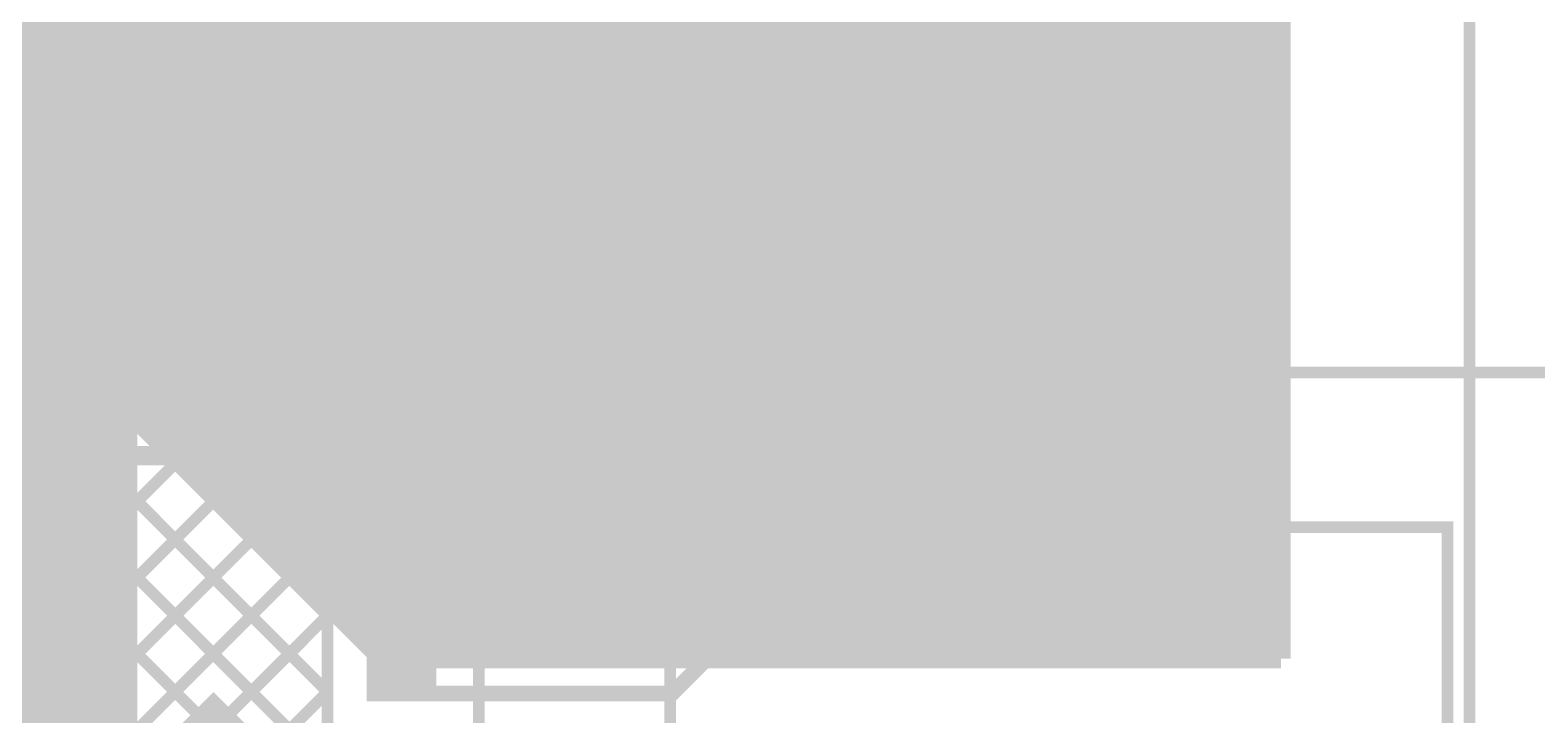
# Model space of a CAD drawing. Extents: x -20 to 155, y -92 to 168.
# Drawn here: x 19.51 to 39.3, y 13.11 to 22.1 of the extents above; entities that cross this region are included whole.
import ezdxf

# ---------------------------------------------------------------- set-up
doc = ezdxf.new("R2010")
doc.units = 0
doc.header["$MEASUREMENT"] = 0
doc.layers.get('0').update_dxf_attribs({"linetype": 'CONTINUOUS'})
for name, color, linetype in [('25-334-1_BOT', 7, 'CONTINUOUS'), ('25-334-1_DRD', 7, 'CONTINUOUS'), ('25-334-1_DRL', 2, 'CONTINUOUS'), ('25-334-1_IN1', 4, 'CONTINUOUS'), ('25-334-1_IN2', 3, 'CONTINUOUS'), ('25-334-1_SMB', 5, 'CONTINUOUS'), ('25-334-1_SMT', 10, 'CONTINUOUS'), ('25-334-1_SSB', 12, 'CONTINUOUS'), ('25-334-1_SST', 11, 'CONTINUOUS'), ('25-334-1_TOP', 13, 'CONTINUOUS'), ('THRUHOLE_TAP', 7, 'CONTINUOUS')]:
    doc.layers.add(name, color=color, linetype=linetype)

# ---------------------------------------------------------------- blocks, each defined once
blk = doc.blocks.new('SQUARE_10')
blk.add_solid([(1.905, 1.905), (1.905, -1.905), (-1.905, 1.905), (-1.905, -1.905)])
blk = doc.blocks.new('ROUND_33')
at = {"const_width": 0.7493}
blk.add_lwpolyline([(-0.37465, 0, 1), (0.37465, 0, 1)], format="xyb", close=True, dxfattribs=at)
blk = doc.blocks.new('ROUND_21')
at = {"const_width": 0.84963}
blk.add_lwpolyline([(-0.424814, 0, 1), (0.424814, 0, 1)], format="xyb", close=True, dxfattribs=at)
blk = doc.blocks.new('ROUND_32')
at = {"const_width": 0.35052}
blk.add_lwpolyline([(-0.17526, 0, 1), (0.17526, 0, 1)], format="xyb", close=True, dxfattribs=at)

msp = doc.modelspace()

# ---------------------------------------------------------------- linework, layer by layer
at = {"layer": '25-334-1_BOT', "const_width": 0.254}
for points in [[(133.731, 40.64), (70.104, 40.64), (68.58, 39.116), (59.944, 39.116), (59.944, 33.655), (29.845, 33.655), (29.845, 21.463), (24.511, 21.463), (24.511, 14.478), (25.146, 13.843)], [(29.9974, 33.655), (29.9974, 13.843)], [(30.226, 33.655), (30.226, 13.843)], [(30.4546, 33.655), (30.4546, 13.843)], [(30.6832, 33.655), (30.6832, 13.843)], [(30.9118, 33.655), (30.9118, 13.843)], [(31.1404, 33.655), (31.1404, 13.843)], [(31.369, 33.655), (31.369, 13.843)], [(31.5976, 33.655), (31.5976, 13.843)], [(31.8262, 33.655), (31.8262, 13.843)], [(32.0548, 33.655), (32.0548, 13.843)], [(32.2834, 33.655), (32.2834, 13.843)], [(32.512, 33.655), (32.512, 13.843)], [(32.7406, 33.655), (32.7406, 13.843)], [(32.9692, 33.655), (32.9692, 13.843)], [(33.1978, 33.655), (33.1978, 13.843)], [(33.4264, 33.655), (33.4264, 13.843)], [(33.655, 33.655), (33.655, 13.843)], [(33.8836, 33.655), (33.8836, 13.843)], [(34.1122, 33.655), (34.1122, 13.843)], [(34.3408, 33.655), (34.3408, 13.843)], [(34.5694, 33.655), (34.5694, 13.843)], [(34.798, 33.655), (34.798, 13.843)], [(35.0266, 33.655), (35.0266, 13.843)], [(35.2552, 33.655), (35.2552, 13.843)], [(35.4838, 33.655), (35.4838, 13.843)], [(35.7124, 33.655), (35.7124, 13.843)], [(35.941, 26.67), (35.941, 13.843)], [(35.941, 22.0726), (29.845, 22.0726)], [(35.941, 21.844), (29.845, 21.844)], [(24.7396, 21.463), (24.7396, 14.2494)], [(24.9682, 21.463), (24.9682, 14.0208)], [(25.1968, 21.463), (25.1968, 13.843)], [(25.4254, 21.463), (25.4254, 13.843)], [(25.654, 21.463), (25.654, 13.843)], [(25.8826, 21.463), (25.8826, 13.843)], [(26.1112, 21.463), (26.1112, 13.843)], [(26.3398, 21.463), (26.3398, 13.843)], [(26.5684, 21.463), (26.5684, 13.843)], [(26.797, 21.463), (26.797, 13.843)], [(27.0256, 21.463), (27.0256, 13.843)], [(27.2542, 21.463), (27.2542, 13.843)], [(27.4828, 21.463), (27.4828, 13.843)], [(27.7114, 21.463), (27.7114, 13.843)], [(27.94, 21.463), (27.94, 13.843)], [(28.1686, 21.463), (28.1686, 13.843)], [(28.3972, 21.463), (28.3972, 13.843)], [(28.6258, 21.463), (28.6258, 13.843)], [(28.8544, 21.463), (28.8544, 13.843)], [(29.083, 21.463), (29.083, 13.843)], [(29.3116, 21.463), (29.3116, 13.843)], [(29.5402, 21.463), (29.5402, 13.843)], [(29.7688, 21.463), (29.7688, 13.843)], [(35.941, 21.6154), (29.845, 21.6154)], [(35.941, 21.3868), (24.511, 21.3868)], [(35.941, 21.1582), (24.511, 21.1582)], [(35.941, 20.9296), (24.511, 20.9296)], [(35.941, 20.701), (24.511, 20.701)], [(35.941, 20.4724), (24.511, 20.4724)], [(35.941, 20.2438), (24.511, 20.2438)], [(35.941, 20.0152), (24.511, 20.0152)], [(35.941, 19.7866), (24.511, 19.7866)], [(35.941, 19.558), (24.511, 19.558)], [(35.941, 19.3294), (24.511, 19.3294)], [(35.941, 19.1008), (24.511, 19.1008)], [(35.941, 18.8722), (24.511, 18.8722)], [(35.941, 18.6436), (24.511, 18.6436)], [(35.941, 18.415), (24.511, 18.415)], [(35.941, 18.1864), (24.511, 18.1864)], [(35.941, 17.9578), (24.511, 17.9578)], [(35.941, 17.7292), (24.511, 17.7292)], [(35.941, 17.5006), (24.511, 17.5006)], [(35.941, 17.272), (24.511, 17.272)], [(35.941, 17.0434), (24.511, 17.0434)], [(35.941, 16.8148), (24.511, 16.8148)], [(35.941, 16.5862), (24.511, 16.5862)], [(35.941, 16.3576), (24.511, 16.3576)], [(35.941, 16.129), (24.511, 16.129)], [(35.941, 15.9004), (24.511, 15.9004)], [(35.941, 15.6718), (24.511, 15.6718)], [(35.941, 15.4432), (24.511, 15.4432)], [(35.941, 15.2146), (24.511, 15.2146)], [(35.941, 14.986), (24.511, 14.986)], [(35.941, 14.7574), (24.511, 14.7574)], [(35.941, 14.5288), (24.511, 14.5288)], [(35.941, 14.3002), (24.6888, 14.3002)], [(35.941, 14.0716), (24.9174, 14.0716)], [(35.941, 13.843), (25.146, 13.843)]]:
    msp.add_lwpolyline(points, dxfattribs=at)
at = {"layer": '25-334-1_DRD', "const_width": 0.254}
for points in [[(25.146, 20.955), (24.765, 20.574)], [(25.654, 20.955), (25.146, 20.955)], [(26.035, 20.574), (25.654, 20.955)], [(27.686, 20.955), (27.305, 20.574)], [(28.194, 20.955), (27.686, 20.955)], [(28.575, 20.574), (28.194, 20.955)], [(30.226, 20.955), (29.845, 20.574)], [(30.734, 20.955), (30.226, 20.955)], [(31.115, 20.574), (30.734, 20.955)], [(32.766, 20.955), (32.385, 20.574)], [(33.274, 20.955), (32.766, 20.955)], [(33.655, 20.574), (33.274, 20.955)], [(24.765, 20.574), (24.765, 20.066)], [(26.035, 20.066), (26.035, 20.574)], [(27.305, 20.574), (27.305, 20.066)], [(28.575, 20.066), (28.575, 20.574)], [(29.845, 20.574), (29.845, 20.066)], [(31.115, 20.066), (31.115, 20.574)], [(32.385, 20.574), (32.385, 20.066)], [(33.655, 20.066), (33.655, 20.574)], [(24.765, 20.066), (25.146, 19.685)], [(25.654, 19.685), (26.035, 20.066)], [(27.305, 20.066), (27.686, 19.685)], [(28.194, 19.685), (28.575, 20.066)], [(29.845, 20.066), (30.226, 19.685)], [(30.734, 19.685), (31.115, 20.066)], [(32.385, 20.066), (32.766, 19.685)], [(33.274, 19.685), (33.655, 20.066)], [(25.146, 19.685), (25.654, 19.685)], [(27.686, 19.685), (28.194, 19.685)], [(30.226, 19.685), (30.734, 19.685)], [(32.766, 19.685), (33.274, 19.685)], [(30.226, 18.415), (29.845, 18.034)], [(30.734, 18.415), (30.226, 18.415)], [(31.115, 18.034), (30.734, 18.415)], [(32.766, 18.415), (32.385, 18.034)], [(33.274, 18.415), (32.766, 18.415)], [(33.655, 18.034), (33.274, 18.415)], [(29.845, 18.034), (29.845, 17.526)], [(31.115, 17.526), (31.115, 18.034)], [(32.385, 18.034), (32.385, 17.526)], [(33.655, 17.526), (33.655, 18.034)], [(29.845, 17.526), (30.226, 17.145)], [(30.734, 17.145), (31.115, 17.526)], [(32.385, 17.526), (32.766, 17.145)], [(33.274, 17.145), (33.655, 17.526)], [(30.226, 17.145), (30.734, 17.145)], [(32.766, 17.145), (33.274, 17.145)], [(26.035, 15.8496), (26.67, 16.4846)], [(26.035, 16.3576), (26.035, 15.8496)], [(26.67, 15.7226), (26.035, 16.3576)], [(26.67, 16.4846), (27.305, 15.8496)], [(27.305, 16.3576), (26.67, 15.7226)], [(27.305, 15.8496), (27.305, 16.3576)], [(30.226, 15.875), (29.845, 15.494)], [(30.734, 15.875), (30.226, 15.875)], [(31.115, 15.494), (30.734, 15.875)], [(32.766, 15.875), (32.385, 15.494)], [(33.274, 15.875), (32.766, 15.875)], [(33.655, 15.494), (33.274, 15.875)], [(29.845, 15.494), (29.845, 14.986)], [(31.115, 14.986), (31.115, 15.494)], [(32.385, 15.494), (32.385, 14.986)], [(33.655, 14.986), (33.655, 15.494)], [(29.845, 14.986), (30.226, 14.605)], [(30.734, 14.605), (31.115, 14.986)], [(32.385, 14.986), (32.766, 14.605)], [(33.274, 14.605), (33.655, 14.986)], [(30.226, 14.605), (30.734, 14.605)], [(32.766, 14.605), (33.274, 14.605)]]:
    msp.add_lwpolyline(points, dxfattribs=at)
at = {"layer": '25-334-1_DRL', "const_width": 1.99898}
msp.add_lwpolyline([(53.34, 8.255), (25.654, 8.255), (21.209, 12.7)], dxfattribs=at)
at = {"layer": '25-334-1_IN1', "const_width": 0.254}
for points in [[(19.558, 50.292), (19.558, 18.415)], [(19.7866, 50.292), (19.7866, 18.1864)], [(20.0152, 50.292), (20.0152, 17.9578)], [(20.2438, 50.292), (20.2438, 17.7292)], [(20.4724, 50.292), (20.4724, 17.5006)], [(20.701, 50.292), (20.701, 17.272)], [(20.9296, 50.292), (20.9296, 17.0434)], [(21.1582, 50.292), (21.1582, 16.8148)], [(21.3868, 50.292), (21.3868, 16.5862)], [(21.6154, 50.292), (21.6154, 16.3576)], [(21.844, 50.292), (21.844, 16.129)], [(22.0726, 50.292), (22.0726, 15.9004)], [(22.3012, 50.292), (22.3012, 15.6718)], [(22.5298, 50.292), (22.5298, 15.4432)], [(22.7584, 50.292), (22.7584, 15.2146)], [(22.987, 33.655), (22.987, 14.986)], [(23.2156, 33.655), (23.2156, 14.7574)], [(23.4442, 33.655), (23.4442, 14.5288)], [(23.6728, 33.655), (23.6728, 14.3002)], [(23.9014, 33.655), (23.9014, 14.0716)], [(24.13, 33.655), (24.13, 13.843)], [(24.3586, 33.655), (24.3586, 13.843)], [(28.9306, 33.655), (28.9306, 13.843)], [(29.1592, 33.655), (29.1592, 13.843)], [(29.3878, 33.655), (29.3878, 13.843)], [(29.6164, 33.655), (29.6164, 13.843)], [(29.845, 33.655), (29.845, 13.843)], [(30.0736, 33.655), (30.0736, 13.843)], [(30.3022, 33.655), (30.3022, 13.843)], [(30.5308, 33.655), (30.5308, 13.843)], [(30.7594, 33.655), (30.7594, 13.843)], [(30.988, 33.655), (30.988, 13.843)], [(31.2166, 33.655), (31.2166, 13.843)], [(31.4452, 33.655), (31.4452, 13.843)], [(31.6738, 33.655), (31.6738, 13.843)], [(31.9024, 33.655), (31.9024, 13.843)], [(32.131, 33.655), (32.131, 13.843)], [(32.3596, 33.655), (32.3596, 13.843)], [(32.5882, 33.655), (32.5882, 13.843)], [(32.8168, 33.655), (32.8168, 13.843)], [(33.0454, 33.655), (33.0454, 13.843)], [(33.274, 33.655), (33.274, 13.843)], [(33.5026, 33.655), (33.5026, 13.843)], [(33.7312, 33.655), (33.7312, 13.843)], [(33.9598, 33.655), (33.9598, 13.843)], [(34.1884, 33.655), (34.1884, 13.843)], [(34.417, 33.655), (34.417, 13.843)], [(34.6456, 33.655), (34.6456, 13.843)], [(34.8742, 33.655), (34.8742, 13.843)], [(35.1028, 33.655), (35.1028, 13.843)], [(35.3314, 33.655), (35.3314, 13.843)], [(35.56, 33.655), (35.56, 13.843)], [(35.7886, 33.655), (35.7886, 13.843)], [(8.128, 29.845), (24.13, 13.843)], [(35.941, 26.67), (35.941, 13.843)], [(24.5872, 24.8412), (24.5872, 13.843)], [(24.8158, 24.8412), (24.8158, 13.843)], [(25.0444, 24.8412), (25.0444, 13.843)], [(25.273, 24.8412), (25.273, 13.843)], [(25.5016, 24.8412), (25.5016, 13.843)], [(25.7302, 24.8412), (25.7302, 13.843)], [(25.9588, 24.8412), (25.9588, 13.843)], [(26.1874, 24.8412), (26.1874, 13.843)], [(26.416, 24.8412), (26.416, 13.843)], [(26.6446, 24.8412), (26.6446, 13.843)], [(26.8732, 24.8412), (26.8732, 13.843)], [(27.1018, 24.8412), (27.1018, 13.843)], [(27.3304, 24.8412), (27.3304, 13.843)], [(27.559, 24.8412), (27.559, 13.843)], [(27.7876, 24.8412), (27.7876, 13.843)], [(28.0162, 24.8412), (28.0162, 13.843)], [(28.2448, 24.8412), (28.2448, 13.843)], [(28.4734, 24.8412), (28.4734, 13.843)], [(28.702, 24.8412), (28.702, 13.843)], [(35.941, 22.0726), (15.9004, 22.0726)], [(35.941, 21.844), (16.129, 21.844)], [(35.941, 21.6154), (16.3576, 21.6154)], [(35.941, 21.3868), (16.5862, 21.3868)], [(35.941, 21.1582), (16.8148, 21.1582)], [(35.941, 20.9296), (17.0434, 20.9296)], [(35.941, 20.701), (17.272, 20.701)], [(35.941, 20.4724), (17.5006, 20.4724)], [(35.941, 20.2438), (17.7292, 20.2438)], [(35.941, 20.0152), (17.9578, 20.0152)], [(35.941, 19.7866), (18.1864, 19.7866)], [(35.941, 19.558), (18.415, 19.558)], [(35.941, 19.3294), (18.6436, 19.3294)], [(35.941, 19.1008), (18.8722, 19.1008)], [(35.941, 18.8722), (19.1008, 18.8722)], [(35.941, 18.6436), (19.3294, 18.6436)], [(35.941, 18.415), (19.558, 18.415)], [(35.941, 18.1864), (19.7866, 18.1864)], [(35.941, 17.9578), (20.0152, 17.9578)], [(35.941, 17.7292), (20.2438, 17.7292)], [(35.941, 17.5006), (20.4724, 17.5006)], [(35.941, 17.272), (20.701, 17.272)], [(35.941, 17.0434), (20.9296, 17.0434)], [(35.941, 16.8148), (21.1582, 16.8148)], [(35.941, 16.5862), (21.3868, 16.5862)], [(35.941, 16.3576), (21.6154, 16.3576)], [(35.941, 16.129), (21.844, 16.129)], [(35.941, 15.9004), (22.0726, 15.9004)], [(35.941, 15.6718), (22.3012, 15.6718)], [(35.941, 15.4432), (22.5298, 15.4432)], [(35.941, 15.2146), (22.7584, 15.2146)], [(35.941, 14.986), (22.987, 14.986)], [(35.941, 14.7574), (23.2156, 14.7574)], [(35.941, 14.5288), (23.4442, 14.5288)], [(35.941, 14.3002), (23.6728, 14.3002)], [(35.941, 14.0716), (23.9014, 14.0716)], [(35.814, 13.843), (24.13, 13.843)], [(35.941, 13.843), (35.814, 13.843)]]:
    msp.add_lwpolyline(points, dxfattribs=at)
at = {"layer": '25-334-1_IN2', "const_width": 0.254}
for points in [[(19.558, 50.292), (19.558, 19.177)], [(19.7866, 50.292), (19.7866, 18.9484)], [(20.0152, 50.292), (20.0152, 18.7198)], [(20.2438, 50.292), (20.2438, 18.4912)], [(20.4724, 50.292), (20.4724, 18.2626)], [(20.701, 50.292), (20.701, 18.034)], [(20.9296, 50.292), (20.9296, 17.8054)], [(21.1582, 50.292), (21.1582, 17.5768)], [(21.3868, 50.292), (21.3868, 17.3482)], [(21.6154, 50.292), (21.6154, 17.1196)], [(21.844, 50.292), (21.844, 16.891)], [(22.0726, 50.292), (22.0726, 16.6624)], [(22.3012, 50.292), (22.3012, 16.4338)], [(22.5298, 33.655), (22.5298, 16.2052)], [(22.7584, 33.655), (22.7584, 15.9766)], [(22.987, 33.655), (22.987, 15.748)], [(23.2156, 33.655), (23.2156, 15.5194)], [(23.4442, 33.655), (23.4442, 15.2908)], [(23.6728, 33.655), (23.6728, 15.0622)], [(23.9014, 33.655), (23.9014, 14.8336)], [(24.13, 33.655), (24.13, 14.605)], [(24.3586, 33.655), (24.3586, 14.3764)], [(28.9306, 33.655), (28.9306, 13.843)], [(29.1592, 33.655), (29.1592, 13.843)], [(29.3878, 33.655), (29.3878, 13.843)], [(29.6164, 33.655), (29.6164, 13.843)], [(29.845, 33.655), (29.845, 13.843)], [(30.0736, 33.655), (30.0736, 13.843)], [(30.3022, 33.655), (30.3022, 13.843)], [(30.5308, 33.655), (30.5308, 13.843)], [(30.7594, 33.655), (30.7594, 13.843)], [(30.988, 33.655), (30.988, 13.843)], [(31.2166, 33.655), (31.2166, 13.843)], [(31.4452, 33.655), (31.4452, 13.843)], [(31.6738, 33.655), (31.6738, 13.843)], [(31.9024, 33.655), (31.9024, 13.843)], [(32.131, 33.655), (32.131, 13.843)], [(32.3596, 33.655), (32.3596, 13.843)], [(32.5882, 33.655), (32.5882, 13.843)], [(32.8168, 33.655), (32.8168, 13.843)], [(33.0454, 33.655), (33.0454, 13.843)], [(33.274, 33.655), (33.274, 13.843)], [(33.5026, 33.655), (33.5026, 13.843)], [(33.7312, 33.655), (33.7312, 13.843)], [(33.9598, 33.655), (33.9598, 13.843)], [(34.1884, 33.655), (34.1884, 13.843)], [(34.417, 33.655), (34.417, 13.843)], [(34.6456, 33.655), (34.6456, 13.843)], [(34.8742, 33.655), (34.8742, 13.843)], [(35.1028, 33.655), (35.1028, 13.843)], [(35.3314, 33.655), (35.3314, 13.843)], [(35.56, 33.655), (35.56, 13.843)], [(35.7886, 33.655), (35.7886, 13.843)], [(8.128, 30.607), (24.892, 13.843)], [(35.941, 26.67), (35.941, 13.843)], [(24.5872, 24.8412), (24.5872, 14.1478)], [(24.8158, 24.8412), (24.8158, 13.9192)], [(25.0444, 24.8412), (25.0444, 13.843)], [(25.273, 24.8412), (25.273, 13.843)], [(25.5016, 24.8412), (25.5016, 13.843)], [(25.7302, 24.8412), (25.7302, 13.843)], [(25.9588, 24.8412), (25.9588, 13.843)], [(26.1874, 24.8412), (26.1874, 13.843)], [(26.416, 24.8412), (26.416, 13.843)], [(26.6446, 24.8412), (26.6446, 13.843)], [(26.8732, 24.8412), (26.8732, 13.843)], [(27.1018, 24.8412), (27.1018, 13.843)], [(27.3304, 24.8412), (27.3304, 13.843)], [(27.559, 24.8412), (27.559, 13.843)], [(27.7876, 24.8412), (27.7876, 13.843)], [(28.0162, 24.8412), (28.0162, 13.843)], [(28.2448, 24.8412), (28.2448, 13.843)], [(28.4734, 24.8412), (28.4734, 13.843)], [(28.702, 24.8412), (28.702, 13.843)], [(35.941, 22.0726), (16.6624, 22.0726)], [(35.941, 21.844), (16.891, 21.844)], [(35.941, 21.6154), (17.1196, 21.6154)], [(35.941, 21.3868), (17.3482, 21.3868)], [(35.941, 21.1582), (17.5768, 21.1582)], [(35.941, 20.9296), (17.8054, 20.9296)], [(35.941, 20.701), (18.034, 20.701)], [(35.941, 20.4724), (18.2626, 20.4724)], [(35.941, 20.2438), (18.4912, 20.2438)], [(35.941, 20.0152), (18.7198, 20.0152)], [(35.941, 19.7866), (18.9484, 19.7866)], [(35.941, 19.558), (19.177, 19.558)], [(35.941, 19.3294), (19.4056, 19.3294)], [(35.941, 19.1008), (19.6342, 19.1008)], [(35.941, 18.8722), (19.8628, 18.8722)], [(35.941, 18.6436), (20.0914, 18.6436)], [(35.941, 18.415), (20.32, 18.415)], [(35.941, 18.1864), (20.5486, 18.1864)], [(35.941, 17.9578), (20.7772, 17.9578)], [(35.941, 17.7292), (21.0058, 17.7292)], [(35.941, 17.5006), (21.2344, 17.5006)], [(35.941, 17.272), (21.463, 17.272)], [(35.941, 17.0434), (21.6916, 17.0434)], [(35.941, 16.8148), (21.9202, 16.8148)], [(35.941, 16.5862), (22.1488, 16.5862)], [(35.941, 16.3576), (22.3774, 16.3576)], [(35.941, 16.129), (22.606, 16.129)], [(35.941, 15.9004), (22.8346, 15.9004)], [(35.941, 15.6718), (23.0632, 15.6718)], [(35.941, 15.4432), (23.2918, 15.4432)], [(35.941, 15.2146), (23.5204, 15.2146)], [(35.941, 14.986), (23.749, 14.986)], [(35.941, 14.7574), (23.9776, 14.7574)], [(35.941, 14.5288), (24.2062, 14.5288)], [(35.941, 14.3002), (24.4348, 14.3002)], [(35.941, 14.0716), (24.6634, 14.0716)], [(35.941, 13.843), (24.892, 13.843)]]:
    msp.add_lwpolyline(points, dxfattribs=at)
at = {"layer": '25-334-1_SMB', "const_width": 4.99872}
msp.add_lwpolyline([(69.85, 30.226), (33.02, 30.226), (33.02, 16.764), (27.813, 16.764)], dxfattribs=at)
at = {"layer": '25-334-1_SMT', "const_width": 4.99872}
msp.add_lwpolyline([(18.415, 163.703), (18.415, -1.651)], dxfattribs=at)
at = {"layer": '25-334-1_SSB', "const_width": 0.1524}
for points in [[(25.4, -0.9398), (27.9146, -0.9398), (27.9146, -3.9878), (25.4, -3.9878), (25.4, -0.9398), (25.4, 17.6022), (53.34, 17.6022), (53.34, -0.9398), (50.8254, -0.9398), (50.8254, -3.9878), (53.34, -3.9878), (53.34, -0.9398)], [(27.9146, -0.9398), (27.9146, 15.5702), (38.1254, 15.5702), (38.1254, -0.9398)]]:
    msp.add_lwpolyline(points, dxfattribs=at)
at = {"layer": '25-334-1_SST'}
for points, const_width in [([(-1.58496, 4.40944), (38.41496, 4.40944), (38.41496, 79.41056), (-1.58496, 79.41056), (-1.58496, 4.40944)], 0.1524), ([(23.41372, 79.41056), (23.41372, 4.40944), (13.41374, 4.40944)], 0.1524), ([(13.41374, 31.4071), (23.41372, 21.40712)], 0.1524), ([(13.41374, 30.40634), (23.41372, 20.40636)], 0.1524), ([(24.0284, 28.702), (24.0284, 29.7942), (27.94, 29.7942), (29.3116, 28.4226), (29.3116, 14.7574), (27.94, 13.3858), (24.0284, 13.3858), (24.0284, 28.702)], 0.2032), ([(24.22144, 29.7942), (24.22144, 13.3858)], 0.2032), ([(24.40432, 29.7942), (24.40432, 13.3858)], 0.2032), ([(24.5872, 29.7942), (24.5872, 13.3858)], 0.2032), ([(24.7396, 29.7942), (24.7396, 13.3858)], 0.2032), ([(24.0284, 29.7688), (24.0538, 13.3858)], 0.2032), ([(13.41374, 29.40812), (23.41372, 19.40814)], 0.1524), ([(13.41374, 28.40736), (23.41372, 18.40738)], 0.1524), ([(13.41374, 27.4066), (23.41372, 17.40662)], 0.1524), ([(13.41374, 26.40838), (23.41372, 16.4084)], 0.1524), ([(13.41374, 25.40762), (23.41372, 15.40764)], 0.1524), ([(23.41372, 25.40762), (13.41374, 15.40764)], 0.1524), ([(23.41372, 24.4094), (13.41374, 14.40942)], 0.1524), ([(13.41374, 24.40686), (23.41372, 14.40688)], 0.1524), ([(13.41374, 23.40864), (23.41372, 13.40866)], 0.1524), ([(23.41372, 23.40864), (13.41374, 13.40866)], 0.1524), ([(13.41374, 22.40788), (23.41372, 12.4079)], 0.1524), ([(23.41372, 22.40788), (13.41374, 12.4079)], 0.1524), ([(24.7396, 22.1742), (24.03856, 22.1742)], 0.2032), ([(24.7396, 21.99132), (24.0411, 21.99132)], 0.2032), ([(24.7396, 21.80844), (24.0411, 21.80844)], 0.2032), ([(24.7396, 21.62556), (24.0411, 21.62556)], 0.2032), ([(23.41372, 21.40966), (13.41374, 11.40968)], 0.1524), ([(13.41374, 21.40712), (23.41372, 11.40714)], 0.1524), ([(24.7396, 21.44268), (24.0411, 21.44268)], 0.2032), ([(24.7396, 21.2598), (24.0411, 21.2598)], 0.2032), ([(24.7396, 21.07692), (24.0411, 21.07692)], 0.2032), ([(24.7396, 20.89404), (24.0411, 20.89404)], 0.2032), ([(24.7396, 20.71116), (24.0411, 20.71116)], 0.2032), ([(24.7396, 20.52828), (24.0411, 20.52828)], 0.2032), ([(13.41374, 20.4089), (23.41372, 10.40892)], 0.1524), ([(23.41372, 20.4089), (13.41374, 10.40892)], 0.1524), ([(24.7396, 20.3454), (24.04364, 20.3454)], 0.2032), ([(24.7396, 20.16252), (24.04364, 20.16252)], 0.2032), ([(24.7396, 19.97964), (24.04364, 19.97964)], 0.2032), ([(24.7396, 19.79676), (24.04364, 19.79676)], 0.2032), ([(24.7396, 19.61388), (24.04364, 19.61388)], 0.2032), ([(13.41374, 19.40814), (23.41372, 9.40816)], 0.1524), ([(23.41372, 19.40814), (13.41374, 9.40816)], 0.1524), ([(24.7396, 19.431), (24.04364, 19.431)], 0.2032), ([(24.7396, 19.24812), (24.04364, 19.24812)], 0.2032), ([(24.7396, 19.06524), (24.04364, 19.06524)], 0.2032), ([(24.7396, 18.88236), (24.04364, 18.88236)], 0.2032), ([(24.7396, 18.69948), (24.04618, 18.69948)], 0.2032), ([(24.7396, 18.5166), (24.04618, 18.5166)], 0.2032), ([(23.41372, 18.40992), (13.41374, 8.40994)], 0.1524), ([(24.7396, 18.33372), (24.04618, 18.33372)], 0.2032), ([(24.7396, 18.15084), (24.04618, 18.15084)], 0.2032), ([(24.7396, 17.96796), (24.04618, 17.96796)], 0.2032), ([(24.7396, 17.78508), (24.04618, 17.78508)], 0.2032), ([(24.7396, 17.6022), (24.04618, 17.6022)], 0.2032), ([(23.41372, 17.40916), (13.41374, 7.40918)], 0.1524), ([(24.7396, 17.41932), (24.04618, 17.41932)], 0.2032), ([(24.7396, 17.23644), (24.04618, 17.23644)], 0.2032), ([(24.7396, 17.05356), (24.04872, 17.05356)], 0.2032), ([(24.7396, 16.87068), (24.04872, 16.87068)], 0.2032), ([(13.462, 16.51), (23.495, 16.51)], 0.254), ([(24.7396, 16.6878), (24.04872, 16.6878)], 0.2032), ([(23.41372, 16.4084), (13.41374, 6.40842)], 0.1524), ([(24.7396, 16.50492), (24.04872, 16.50492)], 0.2032), ([(24.7396, 16.32204), (24.04872, 16.32204)], 0.2032), ([(24.7396, 16.13916), (24.04872, 16.13916)], 0.2032), ([(24.7396, 15.95628), (24.04872, 15.95628)], 0.2032), ([(24.7396, 15.7734), (24.04872, 15.7734)], 0.2032), ([(24.7396, 15.59052), (24.04872, 15.59052)], 0.2032), ([(23.41372, 15.41018), (13.41374, 5.4102)], 0.1524), ([(24.7396, 15.40764), (24.05126, 15.40764)], 0.2032), ([(24.7396, 15.22476), (24.05126, 15.22476)], 0.2032), ([(24.7396, 15.04188), (24.05126, 15.04188)], 0.2032), ([(24.7396, 14.859), (24.05126, 14.859)], 0.2032), ([(24.7396, 14.67612), (24.05126, 14.67612)], 0.2032), ([(23.41372, 14.40942), (13.41374, 4.40944)], 0.1524), ([(24.7396, 14.49324), (24.05126, 14.49324)], 0.2032), ([(24.7396, 14.31036), (24.05126, 14.31036)], 0.2032), ([(24.7396, 14.12748), (24.05126, 14.12748)], 0.2032), ([(24.7396, 13.9446), (24.05126, 13.9446)], 0.2032), ([(24.7396, 13.76172), (24.0538, 13.76172)], 0.2032), ([(24.7396, 13.57884), (24.0538, 13.57884)], 0.2032), ([(23.41372, 13.40866), (14.4145, 4.40944)], 0.1524), ([(24.7396, 13.3858), (24.0538, 13.3858)], 0.2032)]:
    msp.add_lwpolyline(points, dxfattribs=dict(at, const_width=const_width))
at = {"layer": '25-334-1_TOP', "const_width": 0.254}
for points in [[(133.731, 40.64), (70.104, 40.64), (68.58, 39.116), (59.944, 39.116), (59.944, 33.655), (24.13, 33.655), (24.13, 13.843)], [(24.3586, 33.655), (24.3586, 13.843)], [(28.9306, 33.655), (28.9306, 13.843)], [(29.1592, 33.655), (29.1592, 13.843)], [(29.3878, 33.655), (29.3878, 13.843)], [(29.6164, 33.655), (29.6164, 13.843)], [(29.845, 33.655), (29.845, 13.843)], [(30.0736, 33.655), (30.0736, 13.843)], [(30.3022, 33.655), (30.3022, 13.843)], [(30.5308, 33.655), (30.5308, 13.843)], [(30.7594, 33.655), (30.7594, 13.843)], [(30.988, 33.655), (30.988, 13.843)], [(31.2166, 33.655), (31.2166, 13.843)], [(31.4452, 33.655), (31.4452, 13.843)], [(31.6738, 33.655), (31.6738, 13.843)], [(31.9024, 33.655), (31.9024, 13.843)], [(32.131, 33.655), (32.131, 13.843)], [(32.3596, 33.655), (32.3596, 13.843)], [(32.5882, 33.655), (32.5882, 13.843)], [(32.8168, 33.655), (32.8168, 13.843)], [(33.0454, 33.655), (33.0454, 13.843)], [(33.274, 33.655), (33.274, 13.843)], [(33.5026, 33.655), (33.5026, 13.843)], [(33.655, 26.67), (33.655, 13.843)], [(24.5872, 24.8412), (24.5872, 13.843)], [(24.8158, 24.8412), (24.8158, 13.843)], [(25.0444, 24.8412), (25.0444, 13.843)], [(25.273, 24.8412), (25.273, 13.843)], [(25.5016, 24.8412), (25.5016, 13.843)], [(25.7302, 24.8412), (25.7302, 13.843)], [(25.9588, 24.8412), (25.9588, 13.843)], [(26.1874, 24.8412), (26.1874, 13.843)], [(26.416, 24.8412), (26.416, 13.843)], [(26.6446, 24.8412), (26.6446, 13.843)], [(26.8732, 24.8412), (26.8732, 13.843)], [(27.1018, 24.8412), (27.1018, 13.843)], [(27.3304, 24.8412), (27.3304, 13.843)], [(27.559, 24.8412), (27.559, 13.843)], [(27.7876, 24.8412), (27.7876, 13.843)], [(28.0162, 24.8412), (28.0162, 13.843)], [(28.2448, 24.8412), (28.2448, 13.843)], [(28.4734, 24.8412), (28.4734, 13.843)], [(28.702, 24.8412), (28.702, 13.843)], [(33.655, 22.0726), (24.13, 22.0726)], [(33.655, 21.844), (24.13, 21.844)], [(33.655, 21.6154), (24.13, 21.6154)], [(33.655, 21.3868), (24.13, 21.3868)], [(33.655, 21.1582), (24.13, 21.1582)], [(33.655, 20.9296), (24.13, 20.9296)], [(33.655, 20.701), (24.13, 20.701)], [(33.655, 20.4724), (24.13, 20.4724)], [(33.655, 20.2438), (24.13, 20.2438)], [(33.655, 20.0152), (24.13, 20.0152)], [(33.655, 19.7866), (24.13, 19.7866)], [(33.655, 19.558), (24.13, 19.558)], [(33.655, 19.3294), (24.13, 19.3294)], [(33.655, 19.1008), (24.13, 19.1008)], [(33.655, 18.8722), (24.13, 18.8722)], [(33.655, 18.6436), (24.13, 18.6436)], [(33.655, 18.415), (24.13, 18.415)], [(33.655, 18.1864), (24.13, 18.1864)], [(33.655, 17.9578), (24.13, 17.9578)], [(33.655, 17.7292), (24.13, 17.7292)], [(33.655, 17.5006), (24.13, 17.5006)], [(33.655, 17.272), (24.13, 17.272)], [(33.655, 17.0434), (24.13, 17.0434)], [(33.655, 16.8148), (24.13, 16.8148)], [(33.655, 16.5862), (24.13, 16.5862)], [(33.655, 16.3576), (24.13, 16.3576)], [(33.655, 16.129), (24.13, 16.129)], [(33.655, 15.9004), (24.13, 15.9004)], [(33.655, 15.6718), (24.13, 15.6718)], [(33.655, 15.4432), (24.13, 15.4432)], [(33.655, 15.2146), (24.13, 15.2146)], [(33.655, 14.986), (24.13, 14.986)], [(33.655, 14.7574), (24.13, 14.7574)], [(33.655, 14.5288), (24.13, 14.5288)], [(33.655, 14.3002), (24.13, 14.3002)], [(33.655, 14.0716), (24.13, 14.0716)], [(33.655, 13.843), (24.13, 13.843)]]:
    msp.add_lwpolyline(points, dxfattribs=at)

# ---------------------------------------------------------------- block references
at = {"layer": '25-334-1_BOT'}
for name, p in [('ROUND_33', (25.4, 20.32)), ('ROUND_33', (27.94, 20.32)), ('ROUND_33', (30.48, 20.32)), ('ROUND_33', (33.02, 20.32)), ('ROUND_33', (30.48, 17.78)), ('ROUND_33', (33.02, 17.78)), ('SQUARE_10', (26.67, 16.1036)), ('ROUND_33', (30.48, 15.24)), ('ROUND_33', (33.02, 15.24))]:
    msp.add_blockref(name, p, dxfattribs=at)
at = {"layer": '25-334-1_DRL'}
for name, p in [('ROUND_32', (25.4, 20.32)), ('ROUND_32', (27.94, 20.32)), ('ROUND_32', (30.48, 20.32)), ('ROUND_32', (33.02, 20.32)), ('ROUND_32', (30.48, 17.78)), ('ROUND_32', (33.02, 17.78)), ('ROUND_21', (26.67, 16.1036)), ('ROUND_32', (30.48, 15.24)), ('ROUND_32', (33.02, 15.24))]:
    msp.add_blockref(name, p, dxfattribs=at)
at = {"layer": '25-334-1_IN1'}
for name, p in [('ROUND_33', (25.4, 20.32)), ('ROUND_33', (27.94, 20.32)), ('ROUND_33', (30.48, 20.32)), ('ROUND_33', (33.02, 20.32)), ('ROUND_33', (30.48, 17.78)), ('ROUND_33', (33.02, 17.78)), ('SQUARE_10', (26.67, 16.1036)), ('ROUND_33', (30.48, 15.24)), ('ROUND_33', (33.02, 15.24))]:
    msp.add_blockref(name, p, dxfattribs=at)
at = {"layer": '25-334-1_IN2'}
for name, p in [('ROUND_33', (25.4, 20.32)), ('ROUND_33', (27.94, 20.32)), ('ROUND_33', (30.48, 20.32)), ('ROUND_33', (33.02, 20.32)), ('ROUND_33', (30.48, 17.78)), ('ROUND_33', (33.02, 17.78)), ('SQUARE_10', (26.67, 16.1036)), ('ROUND_33', (30.48, 15.24)), ('ROUND_33', (33.02, 15.24))]:
    msp.add_blockref(name, p, dxfattribs=at)
at = {"layer": '25-334-1_SMB'}
msp.add_blockref('SQUARE_10', (26.67, 16.1036), dxfattribs=at)
at = {"layer": '25-334-1_SMT'}
msp.add_blockref('SQUARE_10', (26.67, 16.1036), dxfattribs=at)
at = {"layer": '25-334-1_TOP'}
for name, p in [('ROUND_33', (25.4, 20.32)), ('ROUND_33', (27.94, 20.32)), ('ROUND_33', (30.48, 20.32)), ('ROUND_33', (33.02, 20.32)), ('ROUND_33', (30.48, 17.78)), ('ROUND_33', (33.02, 17.78)), ('SQUARE_10', (26.67, 16.1036)), ('ROUND_33', (30.48, 15.24)), ('ROUND_33', (33.02, 15.24))]:
    msp.add_blockref(name, p, dxfattribs=at)
at = {"layer": 'THRUHOLE_TAP'}
for name, p in [('ROUND_32', (25.4, 20.32)), ('ROUND_32', (27.94, 20.32)), ('ROUND_32', (30.48, 20.32)), ('ROUND_32', (33.02, 20.32)), ('ROUND_32', (30.48, 17.78)), ('ROUND_32', (33.02, 17.78)), ('ROUND_21', (26.67, 16.1036)), ('ROUND_32', (30.48, 15.24)), ('ROUND_32', (33.02, 15.24))]:
    msp.add_blockref(name, p, dxfattribs=at)

doc.saveas('drawing.dxf')
